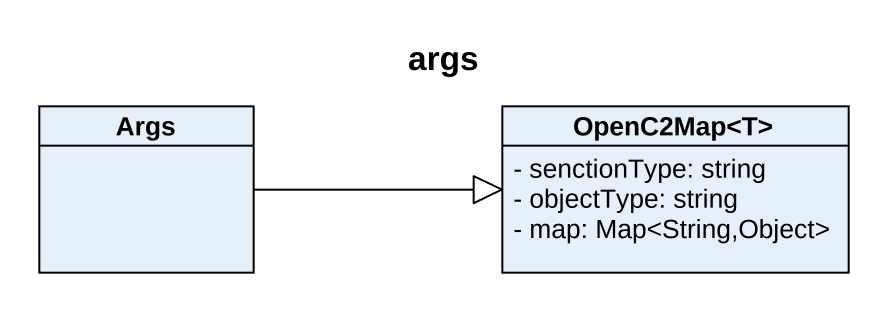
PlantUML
@startuml
title args
hide circle
hide empty members
skinparam classAttributeIconSize 0
class Args
class "OpenC2Map<T>" as OpenC2Map_T {
  - senctionType: string
  - objectType: string
  - map: Map<String,Object>
}
Args -right-|> OpenC2Map_T
@enduml
